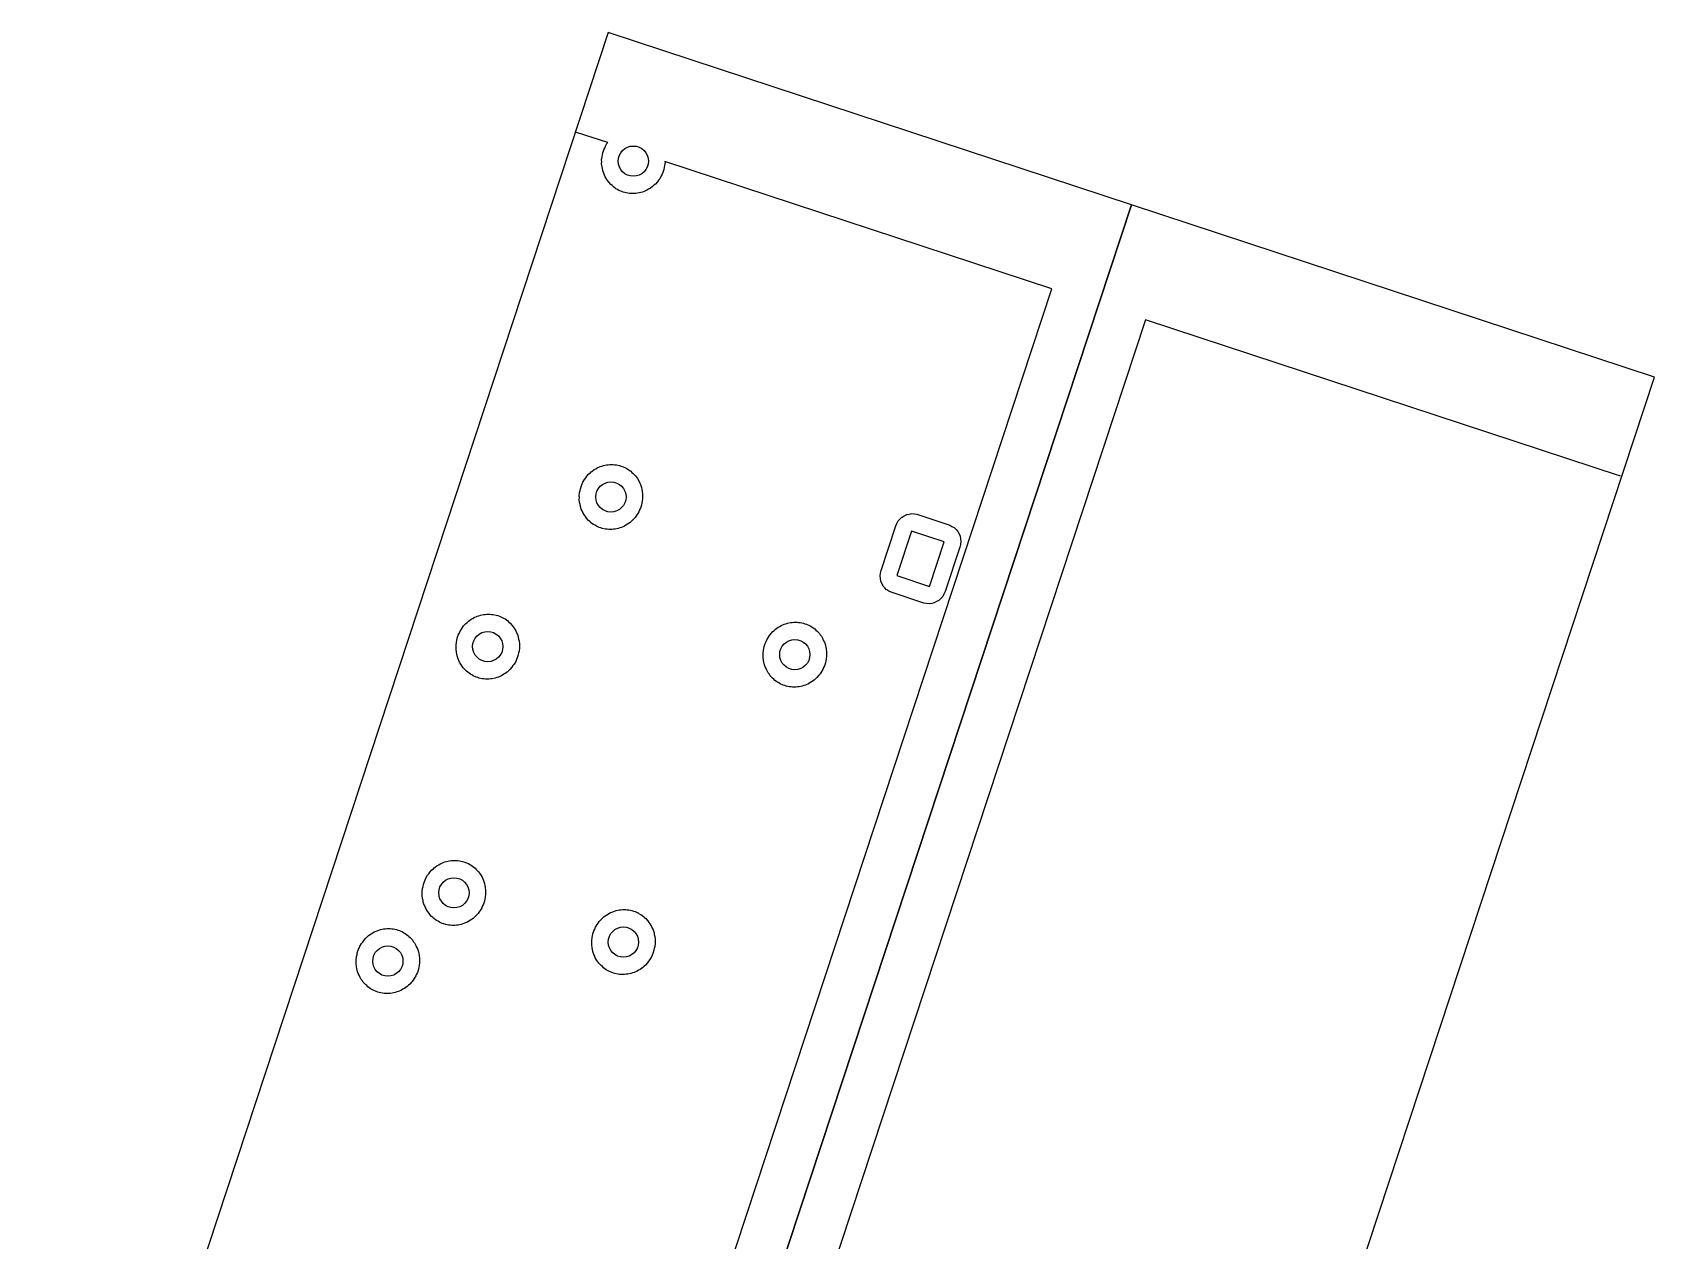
# Model space of a CAD drawing. Header units: feet. Extents: x -38.8 to 12.1, y -50.3 to 24.9.
# Drawn here: x -35.69 to 10.74, y -9.67 to 24.93 of the extents above; entities that cross this region are included whole.
import ezdxf

# ---------------------------------------------------------------- set-up
doc = ezdxf.new("R2010")
doc.units = ezdxf.units.FT
for name, color, linetype in [('Buildings', 7, 'CONTINUOUS'), ('Obstructions', 7, 'CONTINUOUS'), ('Setbacks', 7, 'CONTINUOUS')]:
    doc.layers.add(name, color=color, linetype=linetype)

msp = doc.modelspace()

# ---------------------------------------------------------------- linework, layer by layer
at = {"layer": 'Buildings', "color": 252}
for p, q in [((-19.206, 24.927), (-35.687, -25.083)), ((-4.235, 19.993), (-19.206, 24.927)), ((-20.715, -30.017), (-4.235, 19.993)), ((-4.235, 19.993), (-20.715, -30.017)), ((10.737, 15.059), (-4.235, 19.993)), ((-1.837, -23.098), (10.737, 15.059))]:
    msp.add_line(p, q, dxfattribs=at)
at = {"layer": 'Obstructions', "color": 252}
for p, q in [((-10.53, 10.65), (-10.95, 9.375)), ((-9.593, 10.339), (-10.53, 10.65)), ((-10.014, 9.065), (-9.593, 10.339)), ((-10.95, 9.375), (-10.014, 9.065))]:
    msp.add_line(p, q, dxfattribs=at)
for centre in [(-18.49, 21.241), (-19.131, 11.625), (-22.656, 7.341), (-13.868, 7.111), (-23.625, 0.289), (-18.773, -1.121), (-25.515, -1.665)]:
    msp.add_circle(centre, 0.433, dxfattribs=at)
at = {"layer": 'Setbacks', "color": 2}
for p, q in [((-19.224, 21.77), (-20.115, 22.064)), ((-19.396, 21.278), (-19.386, 21.368)), ((-19.386, 21.369), (-19.372, 21.422)), ((-19.386, 21.368), (-19.386, 21.369)), ((-19.372, 21.422), (-19.363, 21.477)), ((-19.363, 21.477), (-19.335, 21.563)), ((-19.363, 21.477), (-19.363, 21.477)), ((-19.335, 21.564), (-19.31, 21.613)), ((-19.335, 21.563), (-19.335, 21.564)), ((-19.31, 21.613), (-19.29, 21.665)), ((-19.29, 21.665), (-19.245, 21.744)), ((-19.29, 21.665), (-19.29, 21.665)), ((-19.245, 21.744), (-19.244, 21.744)), ((-19.244, 21.744), (-19.224, 21.77)), ((-19.393, 21.223), (-19.396, 21.278)), ((-19.396, 21.278), (-19.396, 21.278)), ((-19.396, 21.169), (-19.393, 21.223)), ((-19.396, 21.168), (-19.396, 21.169)), ((-19.386, 21.078), (-19.396, 21.168)), ((-19.373, 21.027), (-19.386, 21.078)), ((-19.386, 21.078), (-19.386, 21.078)), ((-19.364, 20.975), (-19.373, 21.027)), ((-19.364, 20.974), (-19.364, 20.975)), ((-19.336, 20.888), (-19.364, 20.974)), ((-17.644, 20.919), (-17.669, 20.869)), ((-17.616, 21.005), (-17.644, 20.919)), ((-17.644, 20.919), (-17.644, 20.919)), ((-17.607, 21.06), (-17.616, 21.006)), ((-17.616, 21.006), (-17.616, 21.005)), ((-17.593, 21.114), (-17.607, 21.06)), ((-17.583, 21.204), (-17.593, 21.114)), ((-17.593, 21.114), (-17.593, 21.114)), ((-6.516, 17.583), (-17.584, 21.23)), ((-17.584, 21.23), (-17.583, 21.205)), ((-17.583, 21.205), (-17.583, 21.204)), ((-19.313, 20.842), (-19.336, 20.888)), ((-19.336, 20.888), (-19.336, 20.888)), ((-19.295, 20.795), (-19.313, 20.842)), ((-19.295, 20.794), (-19.295, 20.795)), ((-19.249, 20.716), (-19.295, 20.794)), ((-19.249, 20.715), (-19.249, 20.716)), ((-19.218, 20.678), (-19.249, 20.715)), ((-19.192, 20.636), (-19.218, 20.678)), ((-19.191, 20.636), (-19.192, 20.636)), ((-19.131, 20.569), (-19.191, 20.636)), ((-19.13, 20.568), (-19.131, 20.569)), ((-19.093, 20.539), (-19.13, 20.568)), ((-19.06, 20.505), (-19.093, 20.539)), ((-18.986, 20.451), (-19.06, 20.505)), ((-19.06, 20.505), (-19.06, 20.505)), ((-18.945, 20.43), (-18.986, 20.451)), ((-18.986, 20.451), (-18.986, 20.451)), ((-18.906, 20.405), (-18.945, 20.43)), ((-18.058, 20.435), (-18.101, 20.407)), ((-18.013, 20.458), (-18.058, 20.435)), ((-18.012, 20.458), (-18.013, 20.458)), ((-17.939, 20.511), (-18.012, 20.458)), ((-17.901, 20.549), (-17.939, 20.512)), ((-17.939, 20.512), (-17.939, 20.511)), ((-17.86, 20.582), (-17.901, 20.549)), ((-17.799, 20.65), (-17.86, 20.583)), ((-17.86, 20.583), (-17.86, 20.582)), ((-17.769, 20.696), (-17.799, 20.65)), ((-17.799, 20.65), (-17.799, 20.65)), ((-17.735, 20.738), (-17.769, 20.696)), ((-17.689, 20.817), (-17.735, 20.739)), ((-17.735, 20.739), (-17.735, 20.738)), ((-17.669, 20.869), (-17.689, 20.818)), ((-17.689, 20.818), (-17.689, 20.817)), ((-18.905, 20.404), (-18.906, 20.405)), ((-18.823, 20.368), (-18.905, 20.404)), ((-18.822, 20.367), (-18.823, 20.368)), ((-18.777, 20.356), (-18.822, 20.367)), ((-18.735, 20.339), (-18.777, 20.356)), ((-18.734, 20.339), (-18.735, 20.339)), ((-18.646, 20.32), (-18.734, 20.339)), ((-18.645, 20.32), (-18.646, 20.32)), ((-18.599, 20.318), (-18.645, 20.32)), ((-18.553, 20.31), (-18.599, 20.318)), ((-18.552, 20.31), (-18.553, 20.31)), ((-18.462, 20.31), (-18.552, 20.31)), ((-18.461, 20.31), (-18.462, 20.31)), ((-18.414, 20.318), (-18.461, 20.31)), ((-18.367, 20.32), (-18.414, 20.318)), ((-18.278, 20.339), (-18.367, 20.32)), ((-18.367, 20.32), (-18.367, 20.32)), ((-18.277, 20.339), (-18.278, 20.339)), ((-18.232, 20.357), (-18.277, 20.339)), ((-18.184, 20.37), (-18.232, 20.357)), ((-18.101, 20.407), (-18.184, 20.37)), ((-18.184, 20.37), (-18.184, 20.37)), ((-18.101, 20.407), (-18.101, 20.407)), ((-21.117, -26.722), (-6.516, 17.583)), ((-3.833, 16.698), (-18.433, -27.607)), ((9.766, 12.217), (-3.833, 16.698)), ((-19.343, 12.527), (-19.255, 12.546)), ((-19.255, 12.546), (-19.254, 12.546)), ((-19.254, 12.546), (-19.207, 12.548)), ((-19.207, 12.548), (-19.16, 12.556)), ((-19.16, 12.556), (-19.159, 12.556)), ((-19.159, 12.556), (-19.069, 12.556)), ((-19.069, 12.556), (-19.068, 12.556)), ((-19.068, 12.556), (-19.022, 12.548)), ((-19.022, 12.548), (-18.976, 12.546)), ((-18.976, 12.546), (-18.975, 12.546)), ((-18.975, 12.546), (-18.887, 12.527)), ((-19.932, 12.049), (-19.886, 12.127)), ((-19.886, 12.128), (-19.852, 12.17)), ((-19.886, 12.127), (-19.886, 12.128)), ((-19.852, 12.17), (-19.822, 12.216)), ((-19.822, 12.216), (-19.761, 12.284)), ((-19.822, 12.216), (-19.822, 12.216)), ((-19.761, 12.284), (-19.72, 12.317)), ((-19.761, 12.284), (-19.761, 12.284)), ((-19.72, 12.317), (-19.683, 12.355)), ((-19.683, 12.355), (-19.682, 12.355)), ((-19.682, 12.355), (-19.609, 12.408)), ((-19.609, 12.408), (-19.608, 12.408)), ((-19.608, 12.408), (-19.563, 12.432)), ((-19.563, 12.432), (-19.52, 12.459)), ((-19.52, 12.46), (-19.437, 12.496)), ((-19.52, 12.459), (-19.52, 12.46)), ((-19.437, 12.497), (-19.389, 12.509)), ((-19.437, 12.496), (-19.437, 12.497)), ((-19.389, 12.509), (-19.344, 12.527)), ((-19.344, 12.527), (-19.343, 12.527)), ((-18.887, 12.527), (-18.886, 12.527)), ((-18.886, 12.527), (-18.844, 12.51)), ((-18.844, 12.51), (-18.799, 12.499)), ((-18.799, 12.499), (-18.798, 12.499)), ((-18.798, 12.499), (-18.716, 12.462)), ((-18.716, 12.462), (-18.715, 12.462)), ((-18.715, 12.462), (-18.677, 12.436)), ((-18.677, 12.436), (-18.635, 12.415)), ((-18.635, 12.415), (-18.635, 12.415)), ((-18.635, 12.415), (-18.561, 12.362)), ((-18.561, 12.362), (-18.561, 12.361)), ((-18.561, 12.361), (-18.528, 12.328)), ((-18.528, 12.328), (-18.491, 12.298)), ((-18.491, 12.298), (-18.49, 12.298)), ((-18.49, 12.298), (-18.43, 12.23)), ((-18.43, 12.23), (-18.429, 12.23)), ((-18.429, 12.23), (-18.403, 12.189)), ((-18.403, 12.189), (-18.372, 12.151)), ((-18.372, 12.151), (-18.372, 12.15)), ((-18.372, 12.15), (-18.326, 12.072)), ((-18.326, 12.072), (-18.326, 12.072)), ((-18.326, 12.072), (-18.308, 12.024)), ((-20.038, 11.662), (-20.028, 11.752)), ((-20.038, 11.661), (-20.038, 11.662)), ((-20.035, 11.607), (-20.038, 11.661)), ((-20.038, 11.553), (-20.035, 11.607)), ((-20.028, 11.752), (-20.014, 11.806)), ((-20.028, 11.752), (-20.028, 11.752)), ((-20.014, 11.806), (-20.005, 11.861)), ((-20.005, 11.861), (-19.977, 11.947)), ((-20.005, 11.861), (-20.005, 11.861)), ((-19.977, 11.948), (-19.952, 11.997)), ((-19.977, 11.947), (-19.977, 11.948)), ((-19.952, 11.997), (-19.932, 12.049)), ((-19.932, 12.049), (-19.932, 12.049)), ((-18.308, 12.024), (-18.285, 11.979)), ((-18.285, 11.979), (-18.285, 11.978)), ((-18.285, 11.978), (-18.257, 11.892)), ((-18.257, 11.892), (-18.257, 11.892)), ((-18.257, 11.892), (-18.248, 11.839)), ((-18.248, 11.839), (-18.235, 11.788)), ((-18.235, 11.788), (-18.235, 11.788)), ((-18.235, 11.788), (-18.225, 11.698)), ((-18.225, 11.697), (-18.228, 11.643)), ((-18.228, 11.643), (-18.225, 11.589)), ((-18.225, 11.698), (-18.225, 11.697)), ((-20.038, 11.552), (-20.038, 11.553)), ((-20.028, 11.462), (-20.038, 11.552)), ((-20.015, 11.411), (-20.028, 11.462)), ((-20.028, 11.462), (-20.028, 11.462)), ((-20.006, 11.358), (-20.015, 11.411)), ((-19.978, 11.272), (-20.006, 11.358)), ((-20.006, 11.358), (-20.006, 11.358)), ((-19.978, 11.271), (-19.978, 11.272)), ((-19.955, 11.226), (-19.978, 11.271)), ((-19.937, 11.178), (-19.955, 11.226)), ((-19.891, 11.1), (-19.937, 11.178)), ((-19.937, 11.178), (-19.937, 11.178)), ((-18.331, 11.201), (-18.377, 11.123)), ((-18.311, 11.253), (-18.331, 11.201)), ((-18.331, 11.201), (-18.331, 11.201)), ((-18.286, 11.302), (-18.311, 11.253)), ((-18.258, 11.389), (-18.286, 11.303)), ((-18.286, 11.303), (-18.286, 11.302)), ((-18.249, 11.444), (-18.258, 11.389)), ((-18.258, 11.389), (-18.258, 11.389)), ((-18.235, 11.498), (-18.249, 11.444)), ((-18.225, 11.588), (-18.235, 11.498)), ((-18.235, 11.498), (-18.235, 11.498)), ((-18.225, 11.589), (-18.225, 11.588)), ((-10.593, 11.137), (-10.52, 11.15)), ((-10.52, 11.15), (-10.519, 11.15)), ((-10.519, 11.15), (-10.519, 11.15)), ((-10.519, 11.15), (-10.518, 11.15)), ((-10.518, 11.15), (-10.518, 11.15)), ((-10.518, 11.15), (-10.445, 11.139)), ((-19.891, 11.099), (-19.891, 11.1)), ((-19.86, 11.061), (-19.891, 11.099)), ((-19.834, 11.02), (-19.86, 11.061)), ((-19.833, 11.02), (-19.834, 11.02)), ((-19.773, 10.952), (-19.833, 11.02)), ((-19.772, 10.952), (-19.773, 10.952)), ((-19.735, 10.922), (-19.772, 10.952)), ((-19.702, 10.889), (-19.735, 10.922)), ((-19.702, 10.888), (-19.702, 10.889)), ((-19.628, 10.835), (-19.702, 10.888)), ((-19.586, 10.814), (-19.628, 10.835)), ((-19.628, 10.835), (-19.628, 10.835)), ((-19.548, 10.788), (-19.586, 10.814)), ((-19.547, 10.788), (-19.548, 10.788)), ((-19.465, 10.751), (-19.547, 10.788)), ((-19.464, 10.751), (-19.465, 10.751)), ((-19.419, 10.74), (-19.464, 10.751)), ((-19.377, 10.723), (-19.419, 10.74)), ((-19.376, 10.723), (-19.377, 10.723)), ((-19.287, 10.704), (-19.376, 10.723)), ((-19.241, 10.702), (-19.287, 10.704)), ((-19.287, 10.704), (-19.287, 10.704)), ((-19.195, 10.694), (-19.241, 10.702)), ((-19.194, 10.694), (-19.195, 10.694)), ((-19.104, 10.694), (-19.194, 10.694)), ((-19.103, 10.694), (-19.104, 10.694)), ((-19.056, 10.702), (-19.103, 10.694)), ((-19.009, 10.704), (-19.056, 10.702)), ((-19.008, 10.704), (-19.009, 10.704)), ((-18.92, 10.723), (-19.008, 10.704)), ((-18.919, 10.723), (-18.92, 10.723)), ((-18.874, 10.741), (-18.919, 10.723)), ((-18.826, 10.753), (-18.874, 10.741)), ((-18.743, 10.79), (-18.826, 10.754)), ((-18.826, 10.754), (-18.826, 10.753)), ((-18.7, 10.818), (-18.743, 10.791)), ((-18.743, 10.791), (-18.743, 10.79)), ((-18.655, 10.842), (-18.7, 10.818)), ((-18.654, 10.842), (-18.655, 10.842)), ((-18.581, 10.895), (-18.654, 10.842)), ((-18.58, 10.895), (-18.581, 10.895)), ((-18.543, 10.933), (-18.58, 10.895)), ((-18.502, 10.966), (-18.543, 10.933)), ((-18.441, 11.034), (-18.502, 10.966)), ((-18.502, 10.966), (-18.502, 10.966)), ((-18.411, 11.08), (-18.441, 11.034)), ((-18.441, 11.034), (-18.441, 11.034)), ((-18.377, 11.122), (-18.411, 11.08)), ((-18.377, 11.123), (-18.377, 11.122)), ((-11.4, 9.523), (-10.979, 10.798)), ((-10.979, 10.799), (-10.944, 10.869)), ((-10.979, 10.798), (-10.979, 10.799)), ((-10.979, 10.799), (-10.979, 10.799)), ((-10.979, 10.798), (-10.979, 10.798)), ((-10.944, 10.869), (-10.909, 10.938)), ((-10.909, 10.938), (-10.909, 10.939)), ((-10.909, 10.939), (-10.908, 10.939)), ((-10.909, 10.938), (-10.909, 10.938)), ((-10.908, 10.939), (-10.855, 10.995)), ((-10.908, 10.939), (-10.908, 10.939)), ((-10.855, 10.995), (-10.801, 11.05)), ((-10.801, 11.05), (-10.801, 11.051)), ((-10.801, 11.051), (-10.801, 11.051)), ((-10.801, 11.051), (-10.8, 11.051)), ((-10.8, 11.051), (-10.734, 11.087)), ((-10.8, 11.051), (-10.8, 11.051)), ((-10.734, 11.087), (-10.667, 11.123)), ((-10.667, 11.123), (-10.667, 11.124)), ((-10.667, 11.124), (-10.666, 11.124)), ((-10.666, 11.124), (-10.593, 11.137)), ((-10.666, 11.124), (-10.666, 11.124)), ((-10.666, 11.124), (-10.666, 11.124)), ((-10.445, 11.139), (-10.373, 11.128)), ((-10.373, 11.128), (-10.372, 11.128)), ((-10.372, 11.128), (-10.372, 11.128)), ((-10.372, 11.128), (-10.372, 11.128)), ((-10.372, 11.128), (-9.435, 10.817)), ((-9.435, 10.817), (-9.435, 10.817)), ((-9.435, 10.817), (-9.37, 10.783)), ((-9.37, 10.783), (-9.305, 10.748)), ((-9.305, 10.748), (-9.305, 10.748)), ((-9.305, 10.748), (-9.304, 10.748)), ((-9.304, 10.748), (-9.304, 10.748)), ((-9.304, 10.748), (-9.304, 10.747)), ((-9.304, 10.747), (-9.253, 10.693)), ((-9.253, 10.693), (-9.202, 10.639)), ((-9.202, 10.639), (-9.202, 10.639)), ((-9.202, 10.639), (-9.202, 10.639)), ((-9.202, 10.639), (-9.201, 10.638)), ((-9.201, 10.638), (-9.201, 10.638)), ((-9.201, 10.638), (-9.169, 10.569)), ((-9.169, 10.569), (-9.137, 10.501)), ((-9.131, 10.268), (-9.144, 10.192)), ((-9.137, 10.501), (-9.137, 10.5)), ((-9.137, 10.5), (-9.137, 10.5)), ((-9.137, 10.5), (-9.137, 10.5)), ((-9.137, 10.5), (-9.137, 10.499)), ((-9.137, 10.499), (-9.127, 10.423)), ((-9.117, 10.345), (-9.131, 10.268)), ((-9.127, 10.423), (-9.117, 10.347)), ((-9.117, 10.347), (-9.117, 10.346)), ((-9.117, 10.346), (-9.117, 10.346)), ((-9.117, 10.346), (-9.117, 10.345)), ((-9.117, 10.345), (-9.117, 10.345)), ((-9.144, 10.191), (-9.564, 8.917)), ((-9.144, 10.192), (-9.144, 10.191)), ((-11.426, 9.37), (-11.413, 9.446)), ((-11.426, 9.369), (-11.426, 9.37)), ((-11.426, 9.369), (-11.426, 9.369)), ((-11.426, 9.368), (-11.426, 9.369)), ((-11.416, 9.292), (-11.426, 9.368)), ((-11.426, 9.368), (-11.426, 9.368)), ((-11.407, 9.215), (-11.416, 9.292)), ((-11.413, 9.446), (-11.4, 9.523)), ((-11.4, 9.523), (-11.4, 9.523)), ((-11.406, 9.215), (-11.407, 9.215)), ((-11.407, 9.215), (-11.407, 9.215)), ((-11.406, 9.214), (-11.406, 9.215)), ((-11.374, 9.145), (-11.406, 9.214)), ((-11.406, 9.214), (-11.406, 9.214)), ((-11.343, 9.077), (-11.374, 9.145)), ((-11.342, 9.076), (-11.343, 9.077)), ((-11.342, 9.075), (-11.342, 9.076)), ((-11.342, 9.076), (-11.342, 9.076)), ((-11.342, 9.076), (-11.342, 9.076)), ((-11.291, 9.021), (-11.342, 9.075)), ((-11.24, 8.967), (-11.291, 9.021)), ((-11.239, 8.967), (-11.24, 8.967)), ((-11.24, 8.967), (-11.24, 8.967)), ((-11.239, 8.966), (-11.239, 8.967)), ((-11.238, 8.966), (-11.239, 8.966)), ((-11.174, 8.932), (-11.238, 8.966)), ((-11.109, 8.898), (-11.174, 8.932)), ((-11.108, 8.897), (-11.109, 8.898)), ((-10.172, 8.587), (-11.108, 8.897)), ((-9.6, 8.846), (-9.635, 8.777)), ((-9.565, 8.915), (-9.6, 8.846)), ((-9.564, 8.916), (-9.565, 8.916)), ((-9.565, 8.916), (-9.565, 8.915)), ((-9.564, 8.917), (-9.564, 8.916)), ((-10.171, 8.587), (-10.172, 8.587)), ((-10.172, 8.587), (-10.172, 8.587)), ((-10.098, 8.576), (-10.171, 8.587)), ((-10.171, 8.587), (-10.171, 8.587)), ((-10.026, 8.564), (-10.098, 8.576)), ((-10.025, 8.564), (-10.026, 8.564)), ((-10.024, 8.564), (-10.025, 8.564)), ((-10.025, 8.564), (-10.025, 8.564)), ((-10.025, 8.564), (-10.025, 8.564)), ((-9.951, 8.578), (-10.024, 8.564)), ((-9.878, 8.591), (-9.951, 8.578)), ((-9.877, 8.591), (-9.878, 8.591)), ((-9.878, 8.591), (-9.878, 8.591)), ((-9.876, 8.591), (-9.877, 8.591)), ((-9.877, 8.591), (-9.877, 8.591)), ((-9.81, 8.627), (-9.876, 8.591)), ((-9.744, 8.663), (-9.81, 8.627)), ((-9.743, 8.664), (-9.744, 8.663)), ((-9.742, 8.664), (-9.743, 8.664)), ((-9.743, 8.664), (-9.743, 8.664)), ((-9.743, 8.664), (-9.743, 8.664)), ((-9.689, 8.72), (-9.742, 8.664)), ((-9.636, 8.775), (-9.689, 8.72)), ((-9.635, 8.776), (-9.636, 8.775)), ((-9.635, 8.777), (-9.635, 8.776)), ((-9.635, 8.776), (-9.635, 8.776)), ((-9.635, 8.776), (-9.635, 8.776)), ((-23.377, 7.886), (-23.347, 7.932)), ((-23.347, 7.932), (-23.286, 8)), ((-23.347, 7.932), (-23.347, 7.932)), ((-23.286, 8), (-23.245, 8.033)), ((-23.286, 8), (-23.286, 8)), ((-23.245, 8.033), (-23.207, 8.071)), ((-23.207, 8.071), (-23.133, 8.124)), ((-23.207, 8.071), (-23.207, 8.071)), ((-23.133, 8.124), (-23.088, 8.148)), ((-23.133, 8.124), (-23.133, 8.124)), ((-23.088, 8.148), (-23.045, 8.175)), ((-23.045, 8.176), (-22.962, 8.212)), ((-23.045, 8.175), (-23.045, 8.176)), ((-22.962, 8.212), (-22.961, 8.213)), ((-22.961, 8.213), (-22.914, 8.225)), ((-22.914, 8.225), (-22.868, 8.243)), ((-22.868, 8.243), (-22.779, 8.262)), ((-22.868, 8.243), (-22.868, 8.243)), ((-22.779, 8.262), (-22.731, 8.264)), ((-22.779, 8.262), (-22.779, 8.262)), ((-22.731, 8.264), (-22.684, 8.272)), ((-22.684, 8.272), (-22.684, 8.272)), ((-22.684, 8.272), (-22.593, 8.272)), ((-22.593, 8.272), (-22.593, 8.272)), ((-22.593, 8.272), (-22.547, 8.264)), ((-22.547, 8.264), (-22.501, 8.262)), ((-22.501, 8.262), (-22.5, 8.262)), ((-22.5, 8.262), (-22.412, 8.243)), ((-22.412, 8.243), (-22.411, 8.243)), ((-22.411, 8.243), (-22.368, 8.226)), ((-22.368, 8.226), (-22.324, 8.215)), ((-22.324, 8.215), (-22.323, 8.215)), ((-22.323, 8.215), (-22.24, 8.178)), ((-22.24, 8.178), (-22.24, 8.178)), ((-22.24, 8.178), (-22.201, 8.152)), ((-22.201, 8.152), (-22.16, 8.131)), ((-22.16, 8.131), (-22.159, 8.131)), ((-22.159, 8.131), (-22.086, 8.078)), ((-22.086, 8.078), (-22.086, 8.077)), ((-22.086, 8.077), (-22.052, 8.044)), ((-22.052, 8.044), (-22.015, 8.014)), ((-22.015, 8.014), (-22.015, 8.014)), ((-22.015, 8.014), (-21.954, 7.946)), ((-21.954, 7.946), (-21.954, 7.946)), ((-21.954, 7.946), (-21.927, 7.905)), ((-21.927, 7.905), (-21.897, 7.867)), ((-14.419, 7.841), (-14.345, 7.894)), ((-14.345, 7.894), (-14.3, 7.917)), ((-14.345, 7.894), (-14.345, 7.894)), ((-14.3, 7.917), (-14.257, 7.945)), ((-14.257, 7.945), (-14.256, 7.946)), ((-14.256, 7.946), (-14.174, 7.982)), ((-14.174, 7.982), (-14.173, 7.983)), ((-14.173, 7.983), (-14.126, 7.995)), ((-14.126, 7.995), (-14.08, 8.013)), ((-14.08, 8.013), (-13.991, 8.032)), ((-14.08, 8.013), (-14.08, 8.013)), ((-13.991, 8.032), (-13.99, 8.032)), ((-13.99, 8.032), (-13.943, 8.034)), ((-13.943, 8.034), (-13.896, 8.042)), ((-13.896, 8.042), (-13.896, 8.042)), ((-13.896, 8.042), (-13.805, 8.042)), ((-13.805, 8.042), (-13.805, 8.042)), ((-13.805, 8.042), (-13.759, 8.034)), ((-13.759, 8.034), (-13.712, 8.032)), ((-13.712, 8.032), (-13.712, 8.032)), ((-13.712, 8.032), (-13.623, 8.013)), ((-13.623, 8.013), (-13.623, 8.013)), ((-13.623, 8.013), (-13.58, 7.996)), ((-13.58, 7.996), (-13.535, 7.985)), ((-13.535, 7.985), (-13.535, 7.985)), ((-13.535, 7.985), (-13.452, 7.948)), ((-13.452, 7.948), (-13.452, 7.947)), ((-13.452, 7.947), (-13.413, 7.922)), ((-13.413, 7.922), (-13.372, 7.901)), ((-13.372, 7.901), (-13.371, 7.901)), ((-13.371, 7.901), (-13.298, 7.848)), ((-23.562, 7.378), (-23.553, 7.468)), ((-23.553, 7.468), (-23.539, 7.522)), ((-23.553, 7.468), (-23.553, 7.468)), ((-23.539, 7.522), (-23.53, 7.576)), ((-23.53, 7.577), (-23.502, 7.663)), ((-23.53, 7.576), (-23.53, 7.577)), ((-23.502, 7.663), (-23.477, 7.713)), ((-23.502, 7.663), (-23.502, 7.663)), ((-23.477, 7.713), (-23.457, 7.765)), ((-23.457, 7.765), (-23.456, 7.765)), ((-23.456, 7.765), (-23.411, 7.843)), ((-23.411, 7.844), (-23.377, 7.886)), ((-23.411, 7.843), (-23.411, 7.844)), ((-21.897, 7.867), (-21.896, 7.866)), ((-21.896, 7.866), (-21.851, 7.788)), ((-21.851, 7.788), (-21.851, 7.788)), ((-21.851, 7.788), (-21.832, 7.74)), ((-21.832, 7.74), (-21.81, 7.695)), ((-21.81, 7.695), (-21.809, 7.694)), ((-21.809, 7.694), (-21.781, 7.608)), ((-21.781, 7.608), (-21.781, 7.608)), ((-21.781, 7.608), (-21.773, 7.555)), ((-21.773, 7.555), (-21.759, 7.504)), ((-21.759, 7.504), (-21.759, 7.504)), ((-21.759, 7.504), (-21.75, 7.414)), ((-14.741, 7.347), (-14.714, 7.433)), ((-14.714, 7.433), (-14.713, 7.433)), ((-14.713, 7.433), (-14.689, 7.483)), ((-14.689, 7.483), (-14.668, 7.534)), ((-14.668, 7.535), (-14.623, 7.613)), ((-14.668, 7.534), (-14.668, 7.535)), ((-14.623, 7.614), (-14.589, 7.656)), ((-14.623, 7.613), (-14.623, 7.614)), ((-14.589, 7.656), (-14.559, 7.702)), ((-14.559, 7.702), (-14.558, 7.702)), ((-14.558, 7.702), (-14.498, 7.769)), ((-14.498, 7.769), (-14.497, 7.77)), ((-14.497, 7.77), (-14.457, 7.803)), ((-14.457, 7.803), (-14.419, 7.841)), ((-14.419, 7.841), (-14.419, 7.841)), ((-13.298, 7.848), (-13.297, 7.847)), ((-13.297, 7.847), (-13.264, 7.813)), ((-13.264, 7.813), (-13.227, 7.784)), ((-13.227, 7.784), (-13.227, 7.784)), ((-13.227, 7.784), (-13.166, 7.716)), ((-13.166, 7.716), (-13.166, 7.716)), ((-13.166, 7.716), (-13.139, 7.675)), ((-13.139, 7.675), (-13.108, 7.637)), ((-13.108, 7.637), (-13.108, 7.636)), ((-13.108, 7.636), (-13.063, 7.558)), ((-13.063, 7.558), (-13.063, 7.557)), ((-13.063, 7.557), (-13.044, 7.51)), ((-13.044, 7.51), (-13.021, 7.465)), ((-13.021, 7.465), (-13.021, 7.464)), ((-13.021, 7.464), (-12.993, 7.378)), ((-23.562, 7.377), (-23.562, 7.378)), ((-23.56, 7.323), (-23.562, 7.377)), ((-23.562, 7.269), (-23.56, 7.323)), ((-23.562, 7.268), (-23.562, 7.269)), ((-23.553, 7.178), (-23.562, 7.268)), ((-23.539, 7.127), (-23.553, 7.178)), ((-23.553, 7.178), (-23.553, 7.178)), ((-23.531, 7.074), (-23.539, 7.127)), ((-23.503, 6.988), (-23.531, 7.074)), ((-23.531, 7.074), (-23.531, 7.074)), ((-23.503, 6.987), (-23.503, 6.988)), ((-23.48, 6.942), (-23.503, 6.987)), ((-21.835, 6.969), (-21.856, 6.917)), ((-21.811, 7.018), (-21.835, 6.969)), ((-21.783, 7.105), (-21.811, 7.019)), ((-21.811, 7.019), (-21.811, 7.018)), ((-21.782, 7.105), (-21.783, 7.105)), ((-21.773, 7.16), (-21.782, 7.105)), ((-21.759, 7.214), (-21.773, 7.16)), ((-21.75, 7.304), (-21.759, 7.214)), ((-21.759, 7.214), (-21.759, 7.214)), ((-21.75, 7.413), (-21.752, 7.359)), ((-21.752, 7.359), (-21.75, 7.305)), ((-21.75, 7.414), (-21.75, 7.413)), ((-21.75, 7.305), (-21.75, 7.304)), ((-14.774, 7.148), (-14.765, 7.238)), ((-14.774, 7.147), (-14.774, 7.148)), ((-14.772, 7.093), (-14.774, 7.147)), ((-14.774, 7.038), (-14.772, 7.093)), ((-14.765, 6.948), (-14.774, 7.038)), ((-14.774, 7.038), (-14.774, 7.038)), ((-14.765, 7.238), (-14.751, 7.292)), ((-14.765, 7.238), (-14.765, 7.238)), ((-14.751, 7.292), (-14.742, 7.346)), ((-14.742, 7.346), (-14.741, 7.347)), ((-12.993, 7.378), (-12.993, 7.378)), ((-12.993, 7.378), (-12.985, 7.325)), ((-12.985, 7.325), (-12.971, 7.274)), ((-12.971, 6.984), (-12.985, 6.93)), ((-12.971, 7.274), (-12.971, 7.274)), ((-12.971, 7.274), (-12.962, 7.184)), ((-12.962, 7.074), (-12.971, 6.984)), ((-12.971, 6.984), (-12.971, 6.984)), ((-12.962, 7.183), (-12.964, 7.129)), ((-12.964, 7.129), (-12.962, 7.075)), ((-12.962, 7.184), (-12.962, 7.183)), ((-12.962, 7.075), (-12.962, 7.074)), ((-23.461, 6.894), (-23.48, 6.942)), ((-23.416, 6.816), (-23.461, 6.894)), ((-23.461, 6.894), (-23.461, 6.894)), ((-23.416, 6.815), (-23.416, 6.816)), ((-23.385, 6.777), (-23.416, 6.815)), ((-23.358, 6.736), (-23.385, 6.777)), ((-23.297, 6.668), (-23.358, 6.736)), ((-23.358, 6.736), (-23.358, 6.736)), ((-23.26, 6.638), (-23.297, 6.668)), ((-23.297, 6.668), (-23.297, 6.668)), ((-23.227, 6.605), (-23.26, 6.638)), ((-23.226, 6.604), (-23.227, 6.605)), ((-23.153, 6.551), (-23.226, 6.604)), ((-23.111, 6.53), (-23.153, 6.551)), ((-23.153, 6.551), (-23.153, 6.551)), ((-23.072, 6.504), (-23.111, 6.53)), ((-22.989, 6.467), (-23.072, 6.504)), ((-23.072, 6.504), (-23.072, 6.504)), ((-22.268, 6.506), (-22.35, 6.469)), ((-22.267, 6.507), (-22.268, 6.506)), ((-22.224, 6.534), (-22.267, 6.507)), ((-22.179, 6.557), (-22.224, 6.534)), ((-22.105, 6.611), (-22.179, 6.558)), ((-22.179, 6.558), (-22.179, 6.557)), ((-22.067, 6.649), (-22.105, 6.611)), ((-22.105, 6.611), (-22.105, 6.611)), ((-22.027, 6.682), (-22.067, 6.649)), ((-22.026, 6.682), (-22.027, 6.682)), ((-21.966, 6.75), (-22.026, 6.682)), ((-21.965, 6.75), (-21.966, 6.75)), ((-21.935, 6.796), (-21.965, 6.75)), ((-21.901, 6.838), (-21.935, 6.796)), ((-21.856, 6.917), (-21.901, 6.839)), ((-21.901, 6.839), (-21.901, 6.838)), ((-21.856, 6.917), (-21.856, 6.917)), ((-14.765, 6.947), (-14.765, 6.948)), ((-14.751, 6.896), (-14.765, 6.947)), ((-14.743, 6.844), (-14.751, 6.896)), ((-14.715, 6.758), (-14.743, 6.844)), ((-14.743, 6.844), (-14.743, 6.844)), ((-14.714, 6.757), (-14.715, 6.758)), ((-14.692, 6.712), (-14.714, 6.757)), ((-14.673, 6.664), (-14.692, 6.712)), ((-14.628, 6.585), (-14.673, 6.664)), ((-14.673, 6.664), (-14.673, 6.664)), ((-14.627, 6.585), (-14.628, 6.585)), ((-14.597, 6.547), (-14.627, 6.585)), ((-14.57, 6.506), (-14.597, 6.547)), ((-14.57, 6.505), (-14.57, 6.506)), ((-14.509, 6.438), (-14.57, 6.505)), ((-13.178, 6.52), (-13.238, 6.452)), ((-13.177, 6.52), (-13.178, 6.52)), ((-13.147, 6.565), (-13.177, 6.52)), ((-13.113, 6.608), (-13.147, 6.565)), ((-13.068, 6.687), (-13.113, 6.608)), ((-13.113, 6.608), (-13.113, 6.608)), ((-13.047, 6.739), (-13.068, 6.687)), ((-13.068, 6.687), (-13.068, 6.687)), ((-13.023, 6.788), (-13.047, 6.739)), ((-13.022, 6.789), (-13.023, 6.788)), ((-12.994, 6.875), (-13.022, 6.789)), ((-12.985, 6.93), (-12.994, 6.875)), ((-12.994, 6.875), (-12.994, 6.875)), ((-22.944, 6.456), (-22.989, 6.467)), ((-22.989, 6.467), (-22.989, 6.467)), ((-22.901, 6.439), (-22.944, 6.456)), ((-22.812, 6.42), (-22.901, 6.439)), ((-22.901, 6.439), (-22.901, 6.439)), ((-22.765, 6.418), (-22.812, 6.42)), ((-22.812, 6.42), (-22.812, 6.42)), ((-22.719, 6.41), (-22.765, 6.418)), ((-22.628, 6.41), (-22.719, 6.41)), ((-22.719, 6.41), (-22.719, 6.41)), ((-22.581, 6.418), (-22.628, 6.41)), ((-22.628, 6.41), (-22.628, 6.41)), ((-22.534, 6.42), (-22.581, 6.418)), ((-22.533, 6.42), (-22.534, 6.42)), ((-22.444, 6.439), (-22.533, 6.42)), ((-22.398, 6.457), (-22.444, 6.439)), ((-22.444, 6.439), (-22.444, 6.439)), ((-22.351, 6.469), (-22.398, 6.457)), ((-22.35, 6.469), (-22.351, 6.469)), ((-14.472, 6.408), (-14.509, 6.438)), ((-14.509, 6.438), (-14.509, 6.438)), ((-14.438, 6.374), (-14.472, 6.408)), ((-14.365, 6.321), (-14.438, 6.374)), ((-14.438, 6.374), (-14.438, 6.374)), ((-14.364, 6.321), (-14.365, 6.321)), ((-14.323, 6.3), (-14.364, 6.321)), ((-14.284, 6.274), (-14.323, 6.3)), ((-14.201, 6.237), (-14.284, 6.274)), ((-14.284, 6.274), (-14.284, 6.274)), ((-14.2, 6.237), (-14.201, 6.237)), ((-14.156, 6.226), (-14.2, 6.237)), ((-14.113, 6.209), (-14.156, 6.226)), ((-14.112, 6.208), (-14.113, 6.209)), ((-14.024, 6.19), (-14.112, 6.208)), ((-14.023, 6.19), (-14.024, 6.19)), ((-13.977, 6.188), (-14.023, 6.19)), ((-13.931, 6.18), (-13.977, 6.188)), ((-13.84, 6.18), (-13.931, 6.18)), ((-13.931, 6.18), (-13.931, 6.18)), ((-13.793, 6.188), (-13.84, 6.18)), ((-13.84, 6.18), (-13.84, 6.18)), ((-13.745, 6.19), (-13.793, 6.188)), ((-13.656, 6.209), (-13.745, 6.19)), ((-13.745, 6.19), (-13.745, 6.19)), ((-13.61, 6.227), (-13.656, 6.209)), ((-13.656, 6.209), (-13.656, 6.209)), ((-13.563, 6.239), (-13.61, 6.227)), ((-13.562, 6.239), (-13.563, 6.239)), ((-13.48, 6.276), (-13.562, 6.239)), ((-13.479, 6.276), (-13.48, 6.276)), ((-13.436, 6.304), (-13.479, 6.276)), ((-13.391, 6.327), (-13.436, 6.304)), ((-13.317, 6.381), (-13.391, 6.328)), ((-13.391, 6.328), (-13.391, 6.327)), ((-13.279, 6.419), (-13.317, 6.381)), ((-13.317, 6.381), (-13.317, 6.381)), ((-13.238, 6.452), (-13.279, 6.419)), ((-13.238, 6.452), (-13.238, 6.452)), ((-24.315, 0.88), (-24.255, 0.947)), ((-24.255, 0.947), (-24.254, 0.947)), ((-24.254, 0.947), (-24.213, 0.981)), ((-24.213, 0.981), (-24.176, 1.018)), ((-24.176, 1.018), (-24.175, 1.019)), ((-24.175, 1.019), (-24.102, 1.072)), ((-24.102, 1.072), (-24.057, 1.095)), ((-24.102, 1.072), (-24.102, 1.072)), ((-24.057, 1.095), (-24.014, 1.123)), ((-24.014, 1.123), (-24.013, 1.123)), ((-24.013, 1.123), (-23.931, 1.16)), ((-23.931, 1.16), (-23.93, 1.16)), ((-23.93, 1.16), (-23.883, 1.173)), ((-23.883, 1.173), (-23.837, 1.19)), ((-23.837, 1.19), (-23.836, 1.191)), ((-23.836, 1.191), (-23.748, 1.209)), ((-23.748, 1.209), (-23.747, 1.21)), ((-23.747, 1.21), (-23.7, 1.212)), ((-23.7, 1.212), (-23.653, 1.219)), ((-23.653, 1.219), (-23.653, 1.22)), ((-23.653, 1.22), (-23.562, 1.22)), ((-23.562, 1.22), (-23.561, 1.219)), ((-23.561, 1.219), (-23.516, 1.212)), ((-23.516, 1.212), (-23.469, 1.21)), ((-23.469, 1.21), (-23.469, 1.21)), ((-23.469, 1.21), (-23.38, 1.191)), ((-23.38, 1.191), (-23.38, 1.191)), ((-23.38, 1.191), (-23.337, 1.174)), ((-23.337, 1.174), (-23.292, 1.162)), ((-23.292, 1.162), (-23.292, 1.162)), ((-23.292, 1.162), (-23.209, 1.125)), ((-23.209, 1.125), (-23.209, 1.125)), ((-23.209, 1.125), (-23.17, 1.099)), ((-23.17, 1.099), (-23.128, 1.079)), ((-23.128, 1.079), (-23.128, 1.078)), ((-23.128, 1.078), (-23.055, 1.025)), ((-23.055, 1.025), (-23.054, 1.025)), ((-23.054, 1.025), (-23.021, 0.991)), ((-23.021, 0.991), (-22.984, 0.962)), ((-22.984, 0.962), (-22.984, 0.961)), ((-22.984, 0.961), (-22.923, 0.894)), ((-24.521, 0.416), (-24.508, 0.469)), ((-24.508, 0.469), (-24.498, 0.524)), ((-24.498, 0.525), (-24.47, 0.611)), ((-24.498, 0.524), (-24.498, 0.525)), ((-24.47, 0.611), (-24.446, 0.661)), ((-24.47, 0.611), (-24.47, 0.611)), ((-24.446, 0.661), (-24.425, 0.712)), ((-24.425, 0.713), (-24.38, 0.791)), ((-24.425, 0.712), (-24.425, 0.713)), ((-24.38, 0.791), (-24.379, 0.791)), ((-24.379, 0.791), (-24.346, 0.834)), ((-24.346, 0.834), (-24.316, 0.879)), ((-24.316, 0.879), (-24.315, 0.88)), ((-22.923, 0.894), (-22.923, 0.894)), ((-22.923, 0.894), (-22.896, 0.852)), ((-22.896, 0.852), (-22.865, 0.814)), ((-22.865, 0.814), (-22.865, 0.814)), ((-22.865, 0.814), (-22.82, 0.736)), ((-22.82, 0.736), (-22.819, 0.735)), ((-22.819, 0.735), (-22.801, 0.687)), ((-22.801, 0.687), (-22.778, 0.642)), ((-22.778, 0.642), (-22.778, 0.642)), ((-22.778, 0.642), (-22.75, 0.556)), ((-22.75, 0.556), (-22.75, 0.555)), ((-22.75, 0.555), (-22.741, 0.503)), ((-22.741, 0.503), (-22.728, 0.452)), ((-24.531, 0.325), (-24.522, 0.415)), ((-24.529, 0.271), (-24.531, 0.325)), ((-24.531, 0.325), (-24.531, 0.325)), ((-24.531, 0.216), (-24.529, 0.271)), ((-24.522, 0.126), (-24.531, 0.216)), ((-24.531, 0.216), (-24.531, 0.216)), ((-24.522, 0.415), (-24.521, 0.416)), ((-24.522, 0.125), (-24.522, 0.126)), ((-24.508, 0.074), (-24.522, 0.125)), ((-24.5, 0.022), (-24.508, 0.074)), ((-24.5, 0.021), (-24.5, 0.022)), ((-24.472, -0.065), (-24.5, 0.021)), ((-22.751, 0.053), (-22.779, -0.034)), ((-22.742, 0.108), (-22.751, 0.053)), ((-22.751, 0.053), (-22.751, 0.053)), ((-22.728, 0.161), (-22.742, 0.108)), ((-22.728, 0.452), (-22.728, 0.451)), ((-22.728, 0.451), (-22.718, 0.361)), ((-22.719, 0.252), (-22.728, 0.162)), ((-22.728, 0.162), (-22.728, 0.161)), ((-22.718, 0.361), (-22.721, 0.306)), ((-22.721, 0.306), (-22.719, 0.252)), ((-22.719, 0.252), (-22.719, 0.252)), ((-22.718, 0.361), (-22.718, 0.361)), ((-24.471, -0.065), (-24.472, -0.065)), ((-24.448, -0.11), (-24.471, -0.065)), ((-24.43, -0.158), (-24.448, -0.11)), ((-24.385, -0.237), (-24.43, -0.158)), ((-24.43, -0.158), (-24.43, -0.158)), ((-24.384, -0.237), (-24.385, -0.237)), ((-24.353, -0.275), (-24.384, -0.237)), ((-24.327, -0.316), (-24.353, -0.275)), ((-24.327, -0.317), (-24.327, -0.316)), ((-24.266, -0.384), (-24.327, -0.317)), ((-24.266, -0.385), (-24.266, -0.384)), ((-24.229, -0.414), (-24.266, -0.385)), ((-24.195, -0.448), (-24.229, -0.414)), ((-24.122, -0.501), (-24.195, -0.448)), ((-24.195, -0.448), (-24.195, -0.448)), ((-23.074, -0.441), (-23.147, -0.495)), ((-23.036, -0.404), (-23.074, -0.441)), ((-23.074, -0.441), (-23.074, -0.441)), ((-22.995, -0.37), (-23.036, -0.404)), ((-22.934, -0.303), (-22.995, -0.37)), ((-22.995, -0.37), (-22.995, -0.37)), ((-22.904, -0.257), (-22.934, -0.302)), ((-22.934, -0.302), (-22.934, -0.303)), ((-22.87, -0.214), (-22.904, -0.257)), ((-22.825, -0.136), (-22.87, -0.214)), ((-22.87, -0.214), (-22.87, -0.214)), ((-22.824, -0.135), (-22.825, -0.136)), ((-22.804, -0.084), (-22.824, -0.135)), ((-22.779, -0.034), (-22.804, -0.084)), ((-22.779, -0.034), (-22.779, -0.034)), ((-19.463, -0.53), (-19.402, -0.463)), ((-19.402, -0.462), (-19.361, -0.429)), ((-19.402, -0.463), (-19.402, -0.462)), ((-19.361, -0.429), (-19.324, -0.392)), ((-19.324, -0.392), (-19.323, -0.391)), ((-19.323, -0.391), (-19.25, -0.338)), ((-19.25, -0.338), (-19.204, -0.315)), ((-19.25, -0.338), (-19.25, -0.338)), ((-19.204, -0.315), (-19.161, -0.287)), ((-19.161, -0.287), (-19.078, -0.25)), ((-19.161, -0.287), (-19.161, -0.287)), ((-19.078, -0.25), (-19.031, -0.237)), ((-19.078, -0.25), (-19.078, -0.25)), ((-19.031, -0.237), (-18.985, -0.219)), ((-18.985, -0.219), (-18.984, -0.219)), ((-18.984, -0.219), (-18.896, -0.2)), ((-18.896, -0.2), (-18.895, -0.2)), ((-18.895, -0.2), (-18.848, -0.198)), ((-18.848, -0.198), (-18.801, -0.19)), ((-18.801, -0.19), (-18.8, -0.19)), ((-18.8, -0.19), (-18.71, -0.19)), ((-18.71, -0.19), (-18.709, -0.19)), ((-18.709, -0.19), (-18.664, -0.198)), ((-18.664, -0.198), (-18.617, -0.2)), ((-18.617, -0.2), (-18.617, -0.2)), ((-18.617, -0.2), (-18.528, -0.219)), ((-18.528, -0.219), (-18.528, -0.219)), ((-18.528, -0.219), (-18.485, -0.236)), ((-18.485, -0.236), (-18.44, -0.247)), ((-18.44, -0.247), (-18.44, -0.248)), ((-18.44, -0.248), (-18.357, -0.284)), ((-18.357, -0.284), (-18.356, -0.285)), ((-18.356, -0.285), (-18.318, -0.31)), ((-18.318, -0.31), (-18.276, -0.331)), ((-18.276, -0.331), (-18.276, -0.331)), ((-18.276, -0.331), (-18.203, -0.384)), ((-18.203, -0.384), (-18.202, -0.385)), ((-18.202, -0.385), (-18.169, -0.419)), ((-18.169, -0.419), (-18.132, -0.448)), ((-18.132, -0.448), (-18.131, -0.449)), ((-18.131, -0.449), (-18.071, -0.516)), ((-26.066, -0.935), (-25.993, -0.882)), ((-25.993, -0.882), (-25.992, -0.882)), ((-25.992, -0.882), (-25.947, -0.859)), ((-25.947, -0.859), (-25.904, -0.831)), ((-25.904, -0.831), (-25.821, -0.794)), ((-25.904, -0.831), (-25.904, -0.831)), ((-25.821, -0.794), (-25.773, -0.781)), ((-25.821, -0.794), (-25.821, -0.794)), ((-25.773, -0.781), (-25.728, -0.763)), ((-25.728, -0.763), (-25.727, -0.763)), ((-25.727, -0.763), (-25.639, -0.744)), ((-25.639, -0.744), (-25.638, -0.744)), ((-25.638, -0.744), (-25.591, -0.742)), ((-25.591, -0.742), (-25.544, -0.734)), ((-25.544, -0.734), (-25.543, -0.734)), ((-25.543, -0.734), (-25.453, -0.734)), ((-25.453, -0.734), (-25.452, -0.734)), ((-25.452, -0.734), (-25.406, -0.742)), ((-25.406, -0.742), (-25.36, -0.744)), ((-25.36, -0.744), (-25.359, -0.744)), ((-25.359, -0.744), (-25.271, -0.763)), ((-25.271, -0.763), (-25.27, -0.763)), ((-25.27, -0.763), (-25.228, -0.78)), ((-25.228, -0.78), (-25.183, -0.792)), ((-25.183, -0.792), (-25.182, -0.792)), ((-25.182, -0.792), (-25.1, -0.829)), ((-25.1, -0.829), (-25.099, -0.829)), ((-25.099, -0.829), (-25.061, -0.855)), ((-25.061, -0.855), (-25.019, -0.875)), ((-25.019, -0.875), (-25.019, -0.875)), ((-25.019, -0.875), (-24.945, -0.929)), ((-24.121, -0.502), (-24.122, -0.501)), ((-24.08, -0.522), (-24.121, -0.502)), ((-24.041, -0.548), (-24.08, -0.522)), ((-23.958, -0.585), (-24.041, -0.548)), ((-24.041, -0.548), (-24.041, -0.548)), ((-23.957, -0.585), (-23.958, -0.585)), ((-23.913, -0.597), (-23.957, -0.585)), ((-23.87, -0.614), (-23.913, -0.597)), ((-23.869, -0.614), (-23.87, -0.614)), ((-23.781, -0.633), (-23.869, -0.614)), ((-23.78, -0.633), (-23.781, -0.633)), ((-23.734, -0.635), (-23.78, -0.633)), ((-23.688, -0.642), (-23.734, -0.635)), ((-23.597, -0.642), (-23.688, -0.642)), ((-23.688, -0.642), (-23.688, -0.642)), ((-23.596, -0.642), (-23.597, -0.642)), ((-23.55, -0.635), (-23.596, -0.642)), ((-23.502, -0.632), (-23.55, -0.635)), ((-23.413, -0.614), (-23.502, -0.632)), ((-23.502, -0.632), (-23.502, -0.632)), ((-23.367, -0.596), (-23.413, -0.613)), ((-23.413, -0.613), (-23.413, -0.614)), ((-23.32, -0.583), (-23.367, -0.596)), ((-23.319, -0.583), (-23.32, -0.583)), ((-23.236, -0.546), (-23.319, -0.583)), ((-23.193, -0.518), (-23.236, -0.546)), ((-23.236, -0.546), (-23.236, -0.546)), ((-23.148, -0.495), (-23.193, -0.518)), ((-23.147, -0.495), (-23.148, -0.495)), ((-19.655, -0.94), (-19.646, -0.886)), ((-19.646, -0.885), (-19.618, -0.799)), ((-19.646, -0.886), (-19.646, -0.885)), ((-19.618, -0.799), (-19.593, -0.749)), ((-19.618, -0.799), (-19.618, -0.799)), ((-19.593, -0.749), (-19.573, -0.698)), ((-19.573, -0.697), (-19.528, -0.619)), ((-19.573, -0.698), (-19.573, -0.697)), ((-19.528, -0.619), (-19.527, -0.618)), ((-19.527, -0.618), (-19.493, -0.576)), ((-19.493, -0.576), (-19.463, -0.53)), ((-19.463, -0.53), (-19.463, -0.53)), ((-18.071, -0.516), (-18.071, -0.516)), ((-18.071, -0.516), (-18.044, -0.558)), ((-18.044, -0.558), (-18.013, -0.595)), ((-18.013, -0.595), (-18.013, -0.596)), ((-18.013, -0.596), (-17.968, -0.674)), ((-17.968, -0.674), (-17.967, -0.675)), ((-17.967, -0.675), (-17.949, -0.722)), ((-17.949, -0.722), (-17.926, -0.768)), ((-17.926, -0.768), (-17.926, -0.768)), ((-17.926, -0.768), (-17.898, -0.854)), ((-17.898, -0.854), (-17.898, -0.855)), ((-17.898, -0.855), (-17.889, -0.907)), ((-17.889, -0.907), (-17.876, -0.958)), ((-26.389, -1.429), (-26.361, -1.343)), ((-26.361, -1.343), (-26.336, -1.293)), ((-26.361, -1.343), (-26.361, -1.343)), ((-26.336, -1.293), (-26.316, -1.242)), ((-26.316, -1.241), (-26.27, -1.163)), ((-26.316, -1.242), (-26.316, -1.241)), ((-26.27, -1.163), (-26.236, -1.12)), ((-26.27, -1.163), (-26.27, -1.163)), ((-26.236, -1.12), (-26.206, -1.074)), ((-26.206, -1.074), (-26.145, -1.007)), ((-26.206, -1.074), (-26.206, -1.074)), ((-26.145, -1.006), (-26.104, -0.973)), ((-26.145, -1.007), (-26.145, -1.006)), ((-26.104, -0.973), (-26.066, -0.936)), ((-26.066, -0.936), (-26.066, -0.935)), ((-24.945, -0.929), (-24.945, -0.929)), ((-24.945, -0.929), (-24.912, -0.963)), ((-24.912, -0.963), (-24.875, -0.992)), ((-24.875, -0.992), (-24.874, -0.993)), ((-24.874, -0.993), (-24.814, -1.06)), ((-24.814, -1.06), (-24.813, -1.06)), ((-24.813, -1.06), (-24.787, -1.102)), ((-24.787, -1.102), (-24.756, -1.14)), ((-24.756, -1.14), (-24.756, -1.14)), ((-24.756, -1.14), (-24.71, -1.218)), ((-24.71, -1.218), (-24.71, -1.219)), ((-24.71, -1.219), (-24.692, -1.267)), ((-24.692, -1.267), (-24.669, -1.312)), ((-24.669, -1.312), (-24.669, -1.312)), ((-24.669, -1.312), (-24.641, -1.398)), ((-19.679, -1.084), (-19.669, -0.994)), ((-19.679, -1.085), (-19.679, -1.084)), ((-19.676, -1.139), (-19.679, -1.085)), ((-19.679, -1.194), (-19.676, -1.139)), ((-19.669, -1.284), (-19.679, -1.194)), ((-19.679, -1.194), (-19.679, -1.194)), ((-19.669, -0.994), (-19.655, -0.94)), ((-19.669, -0.994), (-19.669, -0.994)), ((-19.669, -1.285), (-19.669, -1.284)), ((-19.656, -1.336), (-19.669, -1.285)), ((-19.647, -1.388), (-19.656, -1.336)), ((-19.619, -1.474), (-19.647, -1.388)), ((-19.647, -1.388), (-19.647, -1.388)), ((-17.899, -1.357), (-17.927, -1.443)), ((-17.89, -1.302), (-17.899, -1.357)), ((-17.899, -1.357), (-17.899, -1.357)), ((-17.876, -1.249), (-17.89, -1.302)), ((-17.876, -0.958), (-17.876, -0.958)), ((-17.876, -0.958), (-17.866, -1.048)), ((-17.866, -1.158), (-17.876, -1.248)), ((-17.876, -1.248), (-17.876, -1.249)), ((-17.866, -1.049), (-17.869, -1.103)), ((-17.869, -1.103), (-17.866, -1.158)), ((-17.866, -1.048), (-17.866, -1.049)), ((-17.866, -1.158), (-17.866, -1.158)), ((-26.422, -1.629), (-26.412, -1.539)), ((-26.419, -1.683), (-26.422, -1.629)), ((-26.422, -1.629), (-26.422, -1.629)), ((-26.422, -1.738), (-26.419, -1.683)), ((-26.412, -1.828), (-26.422, -1.738)), ((-26.422, -1.738), (-26.422, -1.738)), ((-26.412, -1.538), (-26.398, -1.484)), ((-26.412, -1.539), (-26.412, -1.538)), ((-26.412, -1.829), (-26.412, -1.828)), ((-26.399, -1.88), (-26.412, -1.829)), ((-26.398, -1.484), (-26.389, -1.43)), ((-26.389, -1.43), (-26.389, -1.429)), ((-24.633, -1.846), (-24.642, -1.901)), ((-24.641, -1.398), (-24.641, -1.399)), ((-24.641, -1.399), (-24.632, -1.451)), ((-24.619, -1.793), (-24.633, -1.846)), ((-24.632, -1.451), (-24.619, -1.502)), ((-24.619, -1.502), (-24.619, -1.502)), ((-24.619, -1.502), (-24.609, -1.592)), ((-24.609, -1.702), (-24.619, -1.792)), ((-24.619, -1.792), (-24.619, -1.793)), ((-24.609, -1.593), (-24.612, -1.647)), ((-24.612, -1.647), (-24.609, -1.702)), ((-24.609, -1.592), (-24.609, -1.593)), ((-24.609, -1.702), (-24.609, -1.702)), ((-19.619, -1.475), (-19.619, -1.474)), ((-19.596, -1.52), (-19.619, -1.475)), ((-19.578, -1.568), (-19.596, -1.52)), ((-19.532, -1.647), (-19.578, -1.568)), ((-19.578, -1.568), (-19.578, -1.568)), ((-19.501, -1.685), (-19.532, -1.647)), ((-19.532, -1.647), (-19.532, -1.647)), ((-19.475, -1.726), (-19.501, -1.685)), ((-19.474, -1.727), (-19.475, -1.726)), ((-19.414, -1.794), (-19.474, -1.727)), ((-19.413, -1.794), (-19.414, -1.794)), ((-19.376, -1.824), (-19.413, -1.794)), ((-19.343, -1.858), (-19.376, -1.824)), ((-18.222, -1.851), (-18.295, -1.904)), ((-18.184, -1.814), (-18.222, -1.851)), ((-18.222, -1.851), (-18.222, -1.851)), ((-18.143, -1.78), (-18.184, -1.814)), ((-18.082, -1.713), (-18.143, -1.78)), ((-18.143, -1.78), (-18.143, -1.78)), ((-18.052, -1.667), (-18.082, -1.712)), ((-18.082, -1.712), (-18.082, -1.713)), ((-18.018, -1.624), (-18.052, -1.667)), ((-17.972, -1.545), (-18.018, -1.624)), ((-18.018, -1.624), (-18.018, -1.624)), ((-17.952, -1.493), (-17.972, -1.545)), ((-17.972, -1.545), (-17.972, -1.545)), ((-17.927, -1.444), (-17.952, -1.493)), ((-17.927, -1.443), (-17.927, -1.444)), ((-26.39, -1.932), (-26.399, -1.88)), ((-26.39, -1.933), (-26.39, -1.932)), ((-26.362, -2.019), (-26.39, -1.933)), ((-26.339, -2.064), (-26.362, -2.019)), ((-26.362, -2.019), (-26.362, -2.019)), ((-26.321, -2.112), (-26.339, -2.064)), ((-26.275, -2.191), (-26.321, -2.112)), ((-26.321, -2.112), (-26.321, -2.112)), ((-26.244, -2.229), (-26.275, -2.191)), ((-26.275, -2.191), (-26.275, -2.191)), ((-26.218, -2.27), (-26.244, -2.229)), ((-26.217, -2.271), (-26.218, -2.27)), ((-26.157, -2.338), (-26.217, -2.271)), ((-24.825, -2.257), (-24.886, -2.324)), ((-24.795, -2.211), (-24.825, -2.256)), ((-24.825, -2.256), (-24.825, -2.257)), ((-24.761, -2.168), (-24.795, -2.211)), ((-24.715, -2.089), (-24.761, -2.168)), ((-24.761, -2.168), (-24.761, -2.168)), ((-24.695, -2.037), (-24.715, -2.089)), ((-24.715, -2.089), (-24.715, -2.089)), ((-24.67, -1.988), (-24.695, -2.037)), ((-24.642, -1.901), (-24.67, -1.987)), ((-24.67, -1.987), (-24.67, -1.988)), ((-24.642, -1.901), (-24.642, -1.901)), ((-19.269, -1.911), (-19.343, -1.858)), ((-19.343, -1.858), (-19.343, -1.858)), ((-19.228, -1.932), (-19.269, -1.911)), ((-19.269, -1.911), (-19.269, -1.911)), ((-19.189, -1.958), (-19.228, -1.932)), ((-19.188, -1.958), (-19.189, -1.958)), ((-19.106, -1.995), (-19.188, -1.958)), ((-19.105, -1.995), (-19.106, -1.995)), ((-19.061, -2.007), (-19.105, -1.995)), ((-19.018, -2.023), (-19.061, -2.007)), ((-19.017, -2.024), (-19.018, -2.023)), ((-18.929, -2.042), (-19.017, -2.024)), ((-18.928, -2.043), (-18.929, -2.042)), ((-18.882, -2.045), (-18.928, -2.043)), ((-18.836, -2.052), (-18.882, -2.045)), ((-18.835, -2.052), (-18.836, -2.052)), ((-18.745, -2.052), (-18.835, -2.052)), ((-18.744, -2.052), (-18.745, -2.052)), ((-18.697, -2.044), (-18.744, -2.052)), ((-18.65, -2.042), (-18.697, -2.044)), ((-18.561, -2.023), (-18.65, -2.042)), ((-18.65, -2.042), (-18.65, -2.042)), ((-18.56, -2.023), (-18.561, -2.023)), ((-18.515, -2.005), (-18.56, -2.023)), ((-18.467, -1.993), (-18.515, -2.005)), ((-18.384, -1.956), (-18.467, -1.993)), ((-18.467, -1.993), (-18.467, -1.993)), ((-18.341, -1.928), (-18.384, -1.956)), ((-18.384, -1.956), (-18.384, -1.956)), ((-18.296, -1.905), (-18.341, -1.928)), ((-18.295, -1.904), (-18.296, -1.905)), ((-26.156, -2.338), (-26.157, -2.338)), ((-26.119, -2.368), (-26.156, -2.338)), ((-26.086, -2.402), (-26.119, -2.368)), ((-26.012, -2.455), (-26.086, -2.402)), ((-26.086, -2.402), (-26.086, -2.402)), ((-26.012, -2.456), (-26.012, -2.455)), ((-25.97, -2.476), (-26.012, -2.456)), ((-25.932, -2.502), (-25.97, -2.476)), ((-25.931, -2.502), (-25.932, -2.502)), ((-25.849, -2.539), (-25.931, -2.502)), ((-25.848, -2.539), (-25.849, -2.539)), ((-25.803, -2.551), (-25.848, -2.539)), ((-25.761, -2.568), (-25.803, -2.551)), ((-25.76, -2.568), (-25.761, -2.568)), ((-25.671, -2.587), (-25.76, -2.568)), ((-25.624, -2.589), (-25.671, -2.587)), ((-25.671, -2.587), (-25.671, -2.587)), ((-25.579, -2.596), (-25.624, -2.589)), ((-25.578, -2.596), (-25.579, -2.596)), ((-25.488, -2.596), (-25.578, -2.596)), ((-25.487, -2.596), (-25.488, -2.596)), ((-25.44, -2.589), (-25.487, -2.596)), ((-25.393, -2.586), (-25.44, -2.589)), ((-25.392, -2.586), (-25.393, -2.586)), ((-25.304, -2.568), (-25.392, -2.586)), ((-25.303, -2.567), (-25.304, -2.568)), ((-25.257, -2.55), (-25.303, -2.567)), ((-25.21, -2.537), (-25.257, -2.55)), ((-25.127, -2.5), (-25.21, -2.537)), ((-25.21, -2.537), (-25.21, -2.537)), ((-25.084, -2.472), (-25.127, -2.5)), ((-25.127, -2.5), (-25.127, -2.5)), ((-25.038, -2.449), (-25.084, -2.472)), ((-24.965, -2.395), (-25.038, -2.449)), ((-25.038, -2.449), (-25.038, -2.449)), ((-24.964, -2.395), (-24.965, -2.395)), ((-24.927, -2.358), (-24.964, -2.395)), ((-24.886, -2.324), (-24.927, -2.358)), ((-24.886, -2.324), (-24.886, -2.324))]:
    msp.add_line(p, q, dxfattribs=at)

doc.saveas('drawing.dxf')
